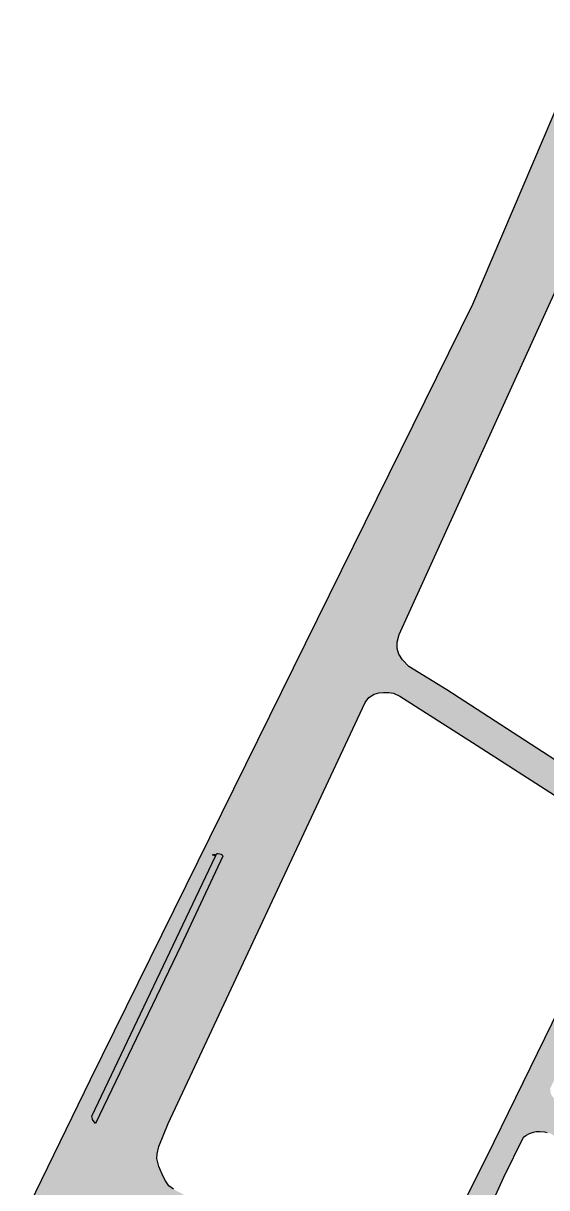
# Model space of a CAD drawing. Header units: metres. Extents: x -1260 to 1415, y -1141 to 1210.
# Drawn here: x -803.8 to -672.4, y 613.6 to 906.2 of the extents above; entities that cross this region are included whole.
import ezdxf

# ---------------------------------------------------------------- set-up
doc = ezdxf.new("R2010")
doc.units = ezdxf.units.M
doc.layers.add('URB_DRUMURI_STREET_LINE', color=7, linetype='Continuous', true_color=0xe1e4e2)

msp = doc.modelspace()

# ---------------------------------------------------------------- hatches: boundary and pattern name
at = {"layer": 'URB_DRUMURI_STREET_LINE'}
h = msp.add_hatch(color=256, dxfattribs=at)
h.dxf.hatch_style = 1
h.paths.add_polyline_path([(-691.06, 835.55), (-787.05, 640.73), (-803.81, 606.16), (-772.24, 606.16), (-771.22, 606.2), (-770.31, 606.16), (-752.28, 606.16), (-764.08, 612.16), (-766.14, 613.26), (-767.24, 614.14), (-768.08, 615.36), (-768.66, 616.42), (-769.8, 618.94), (-770.26, 620.94), (-770.18, 622.16), (-769.8, 623.98), (-767.44, 629.74), (-718.62, 734.14), (-717.96, 735.52), (-717.08, 736.74), (-715.72, 737.58), (-714.56, 737.92), (-713.42, 738.04), (-712.08, 738), (-710.86, 737.84), (-709.3, 737.08), (-691.06, 725.44), (-653.38, 701.24), (-652.16, 700.1), (-651.4, 698.8), (-651.16, 697.5), (-651.16, 696.28), (-651.52, 694.68), (-658.42, 680.94), (-687.54, 621.32), (-695.16, 606.16), (-687.78, 606.16), (-683.22, 616.28), (-678.22, 626.32), (-677.66, 626.78), (-676.76, 627.26), (-675.7, 627.62), (-675.1, 627.72), (-674.18, 627.76), (-673, 627.68), (-672.34, 627.52), (-671.44, 627.24), (-669.68, 626.06), (-638.77, 606.16), (-625.39, 606.16), (-667.48, 633.1), (-668.68, 634.02), (-669.62, 634.94), (-670.5, 635.9), (-671.18, 636.84), (-671.42, 637.4), (-671.52, 638.14), (-671.5, 638.62), (-648, 689.1), (-646.9, 691.44), (-646.38, 692.24), (-645.8, 692.82), (-645.16, 693.3), (-644.42, 693.68), (-643.56, 694), (-642.86, 694.1), (-642.08, 694.02), (-641, 693.4), (-601.8, 668.1), (-570.04, 647.76), (-555.74, 638.54), (-555.74, 647.73), (-556.56, 648.3), (-581, 663.38), (-623.56, 690.9), (-645.67, 705.07), (-645.67, 705.07), (-646.38, 705.52), (-697.46, 738.72), (-707.06, 744.54), (-708.6, 746.22), (-709.58, 747.68), (-709.96, 749.06), (-709.96, 750.7), (-709.48, 752.64), (-666.82, 846.52), (-659.54, 861.82), (-639.3, 906.16), (-660.93, 906.16), (-691.06, 835.55)])
h.paths.add_polyline_path([(-753.72, 696.94), (-764.3, 674.42), (-785.66, 629.72), (-786.06, 630.2), (-786.42, 630.78), (-786.56, 631.28), (-786.64, 631.58), (-755.57, 696.93), (-755.26, 697.6), (-754.92, 697.6), (-754.18, 697.46), (-753.86, 697.22), (-753.72, 696.94)], flags=0)
h.paths.add_polyline_path([(-755.73, 697.45), (-755.57, 696.93), (-756.32, 697.28), (-755.73, 697.45)], flags=0)

# ---------------------------------------------------------------- linework, layer by layer
at = {"layer": 'URB_DRUMURI_STREET_LINE', "elevation": 0.01}
for points in [[(-660.93, 906.16), (-691.06, 835.55), (-691.06, 835.55), (-787.05, 640.73), (-803.81, 606.16)], [(-646.38, 705.52), (-697.46, 738.72), (-707.06, 744.54), (-708.6, 746.22), (-709.58, 747.68), (-709.96, 749.06), (-709.96, 750.7), (-709.48, 752.64), (-666.82, 846.52)], [(-766.14, 613.26), (-767.24, 614.14), (-768.08, 615.36), (-768.66, 616.42), (-769.8, 618.94), (-770.26, 620.94), (-770.18, 622.16), (-769.8, 623.98), (-767.44, 629.74), (-718.62, 734.14), (-717.96, 735.52), (-717.08, 736.74), (-715.72, 737.58), (-714.56, 737.92), (-713.42, 738.04), (-712.08, 738), (-710.86, 737.84), (-709.3, 737.08), (-691.06, 725.44), (-653.38, 701.24)], [(-658.42, 680.94), (-687.54, 621.32), (-695.16, 606.16), (-687.78, 606.16), (-683.22, 616.28), (-678.22, 626.32), (-677.66, 626.78), (-676.76, 627.26), (-675.7, 627.62), (-675.1, 627.72), (-674.18, 627.76), (-673, 627.68), (-672.34, 627.52)]]:
    msp.add_lwpolyline(points, dxfattribs=at)
for points in [[(-753.72, 696.94), (-764.3, 674.42), (-785.66, 629.72), (-786.06, 630.2), (-786.42, 630.78), (-786.56, 631.28), (-786.64, 631.58), (-755.57, 696.93), (-755.26, 697.6), (-754.92, 697.6), (-754.18, 697.46), (-753.86, 697.22), (-753.72, 696.94)], [(-755.73, 697.45), (-755.57, 696.93), (-756.32, 697.28), (-755.73, 697.45)]]:
    msp.add_lwpolyline(points, close=True, dxfattribs=at)

doc.saveas('drawing.dxf')
